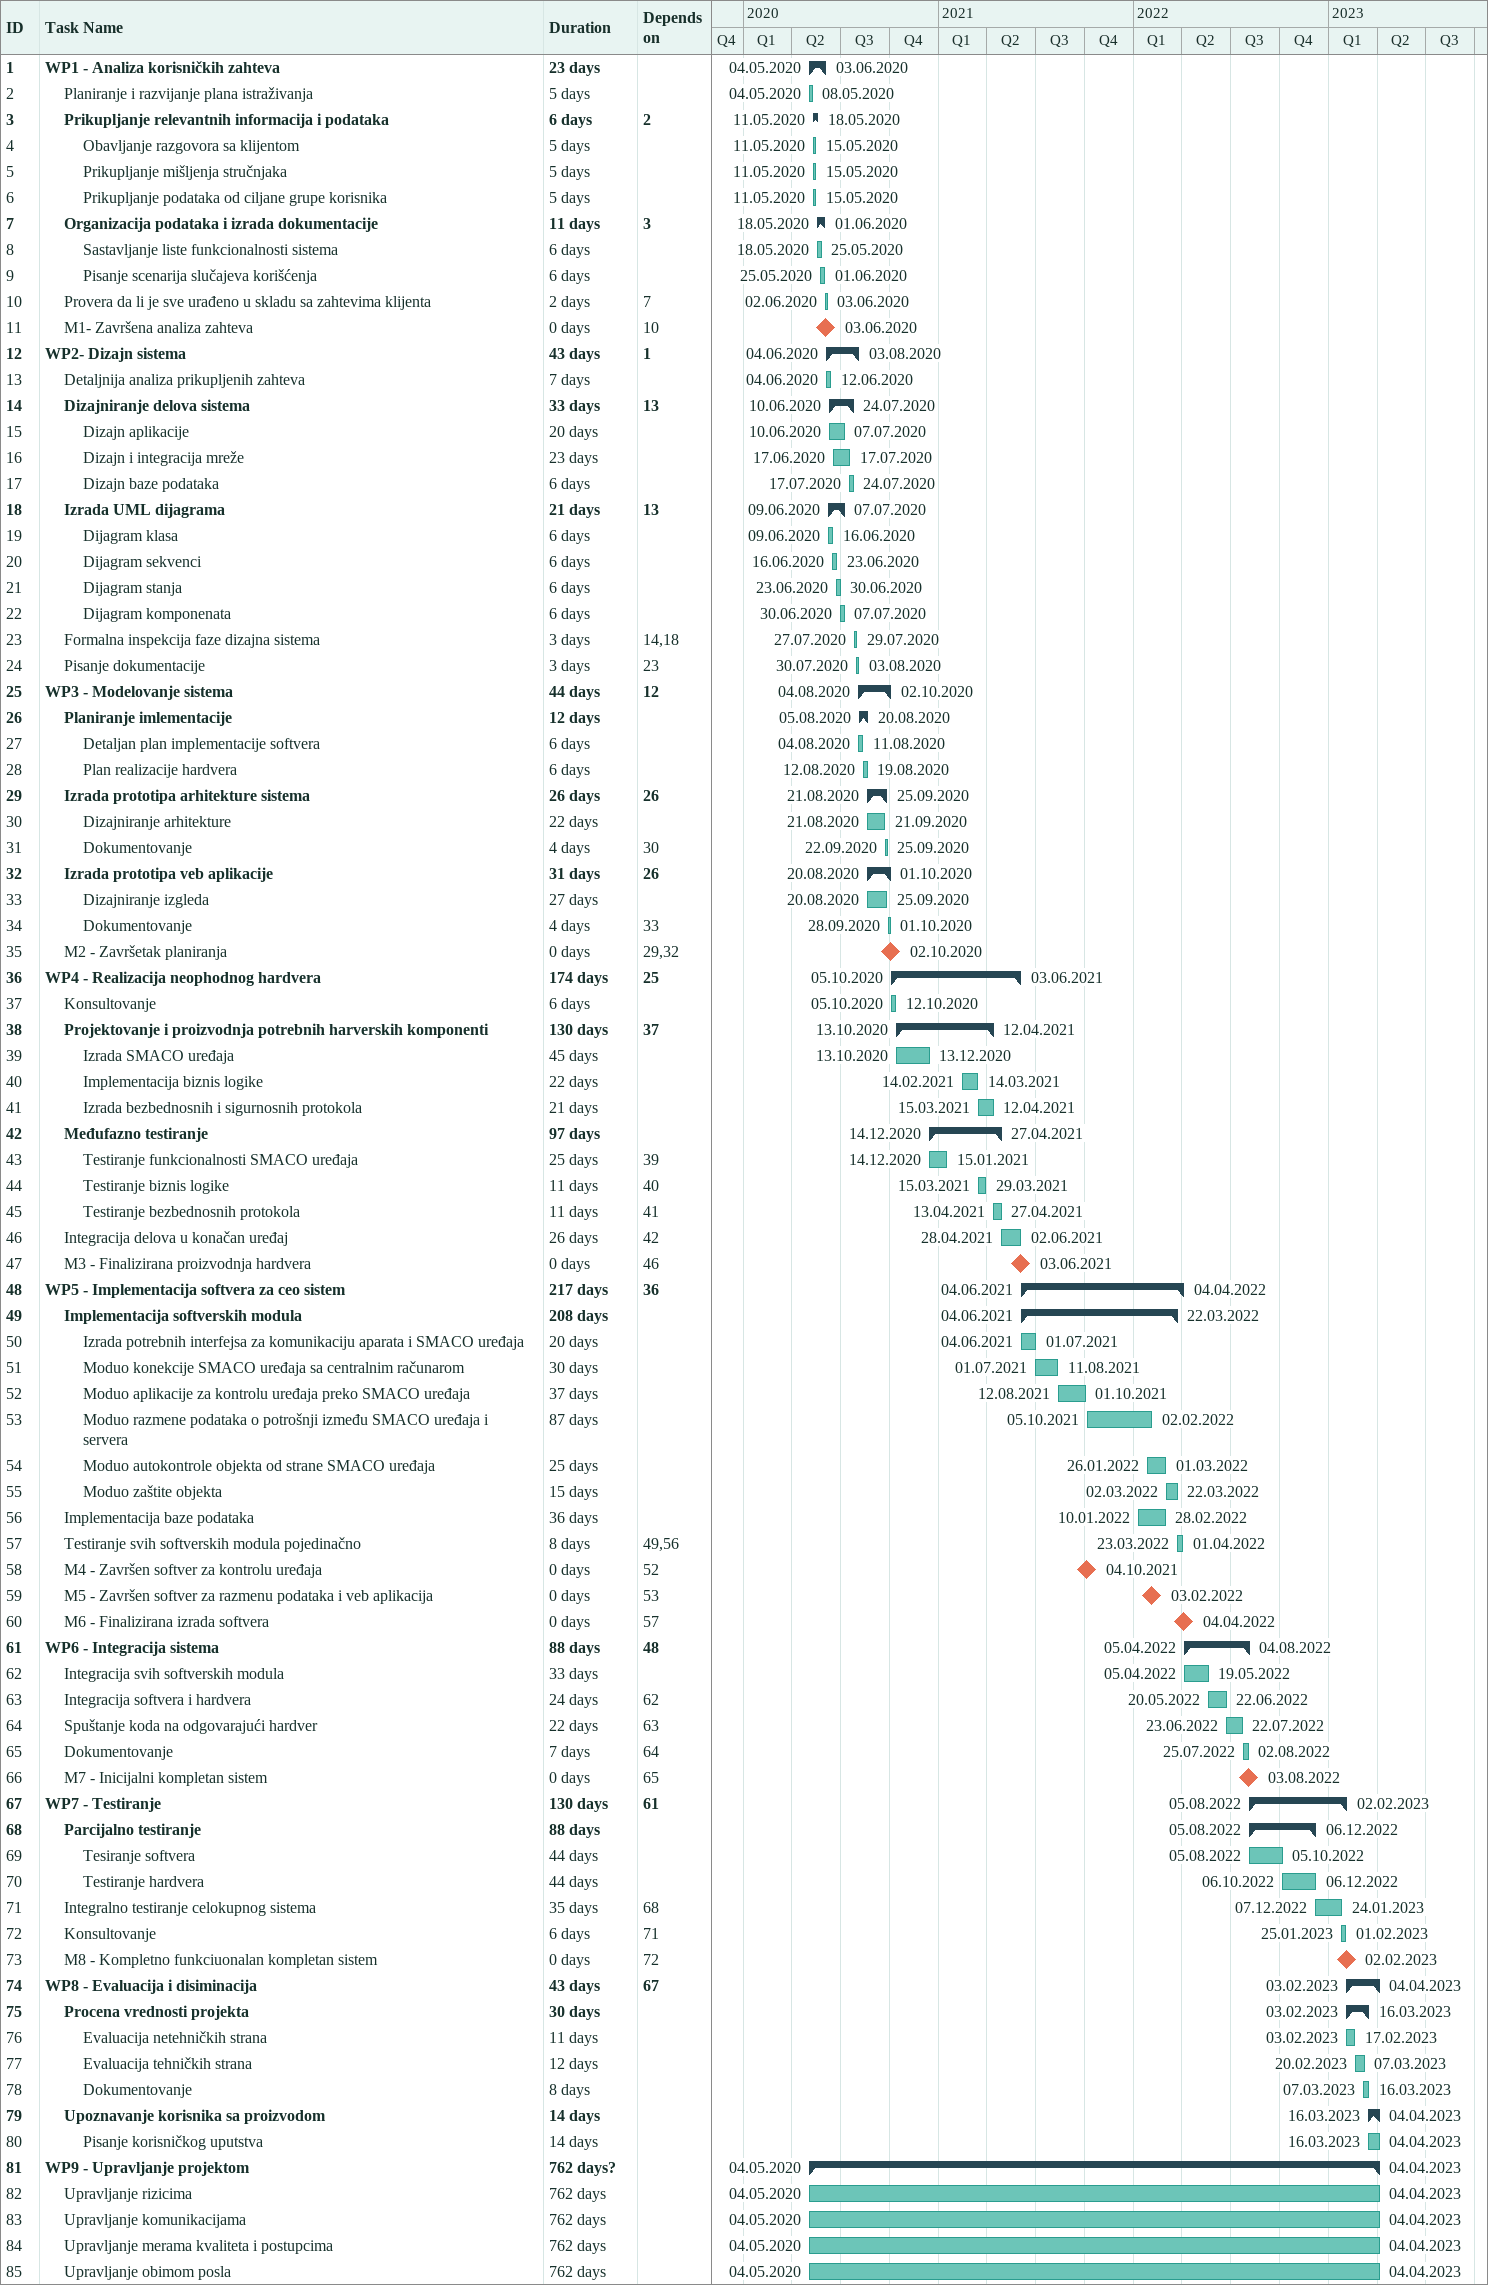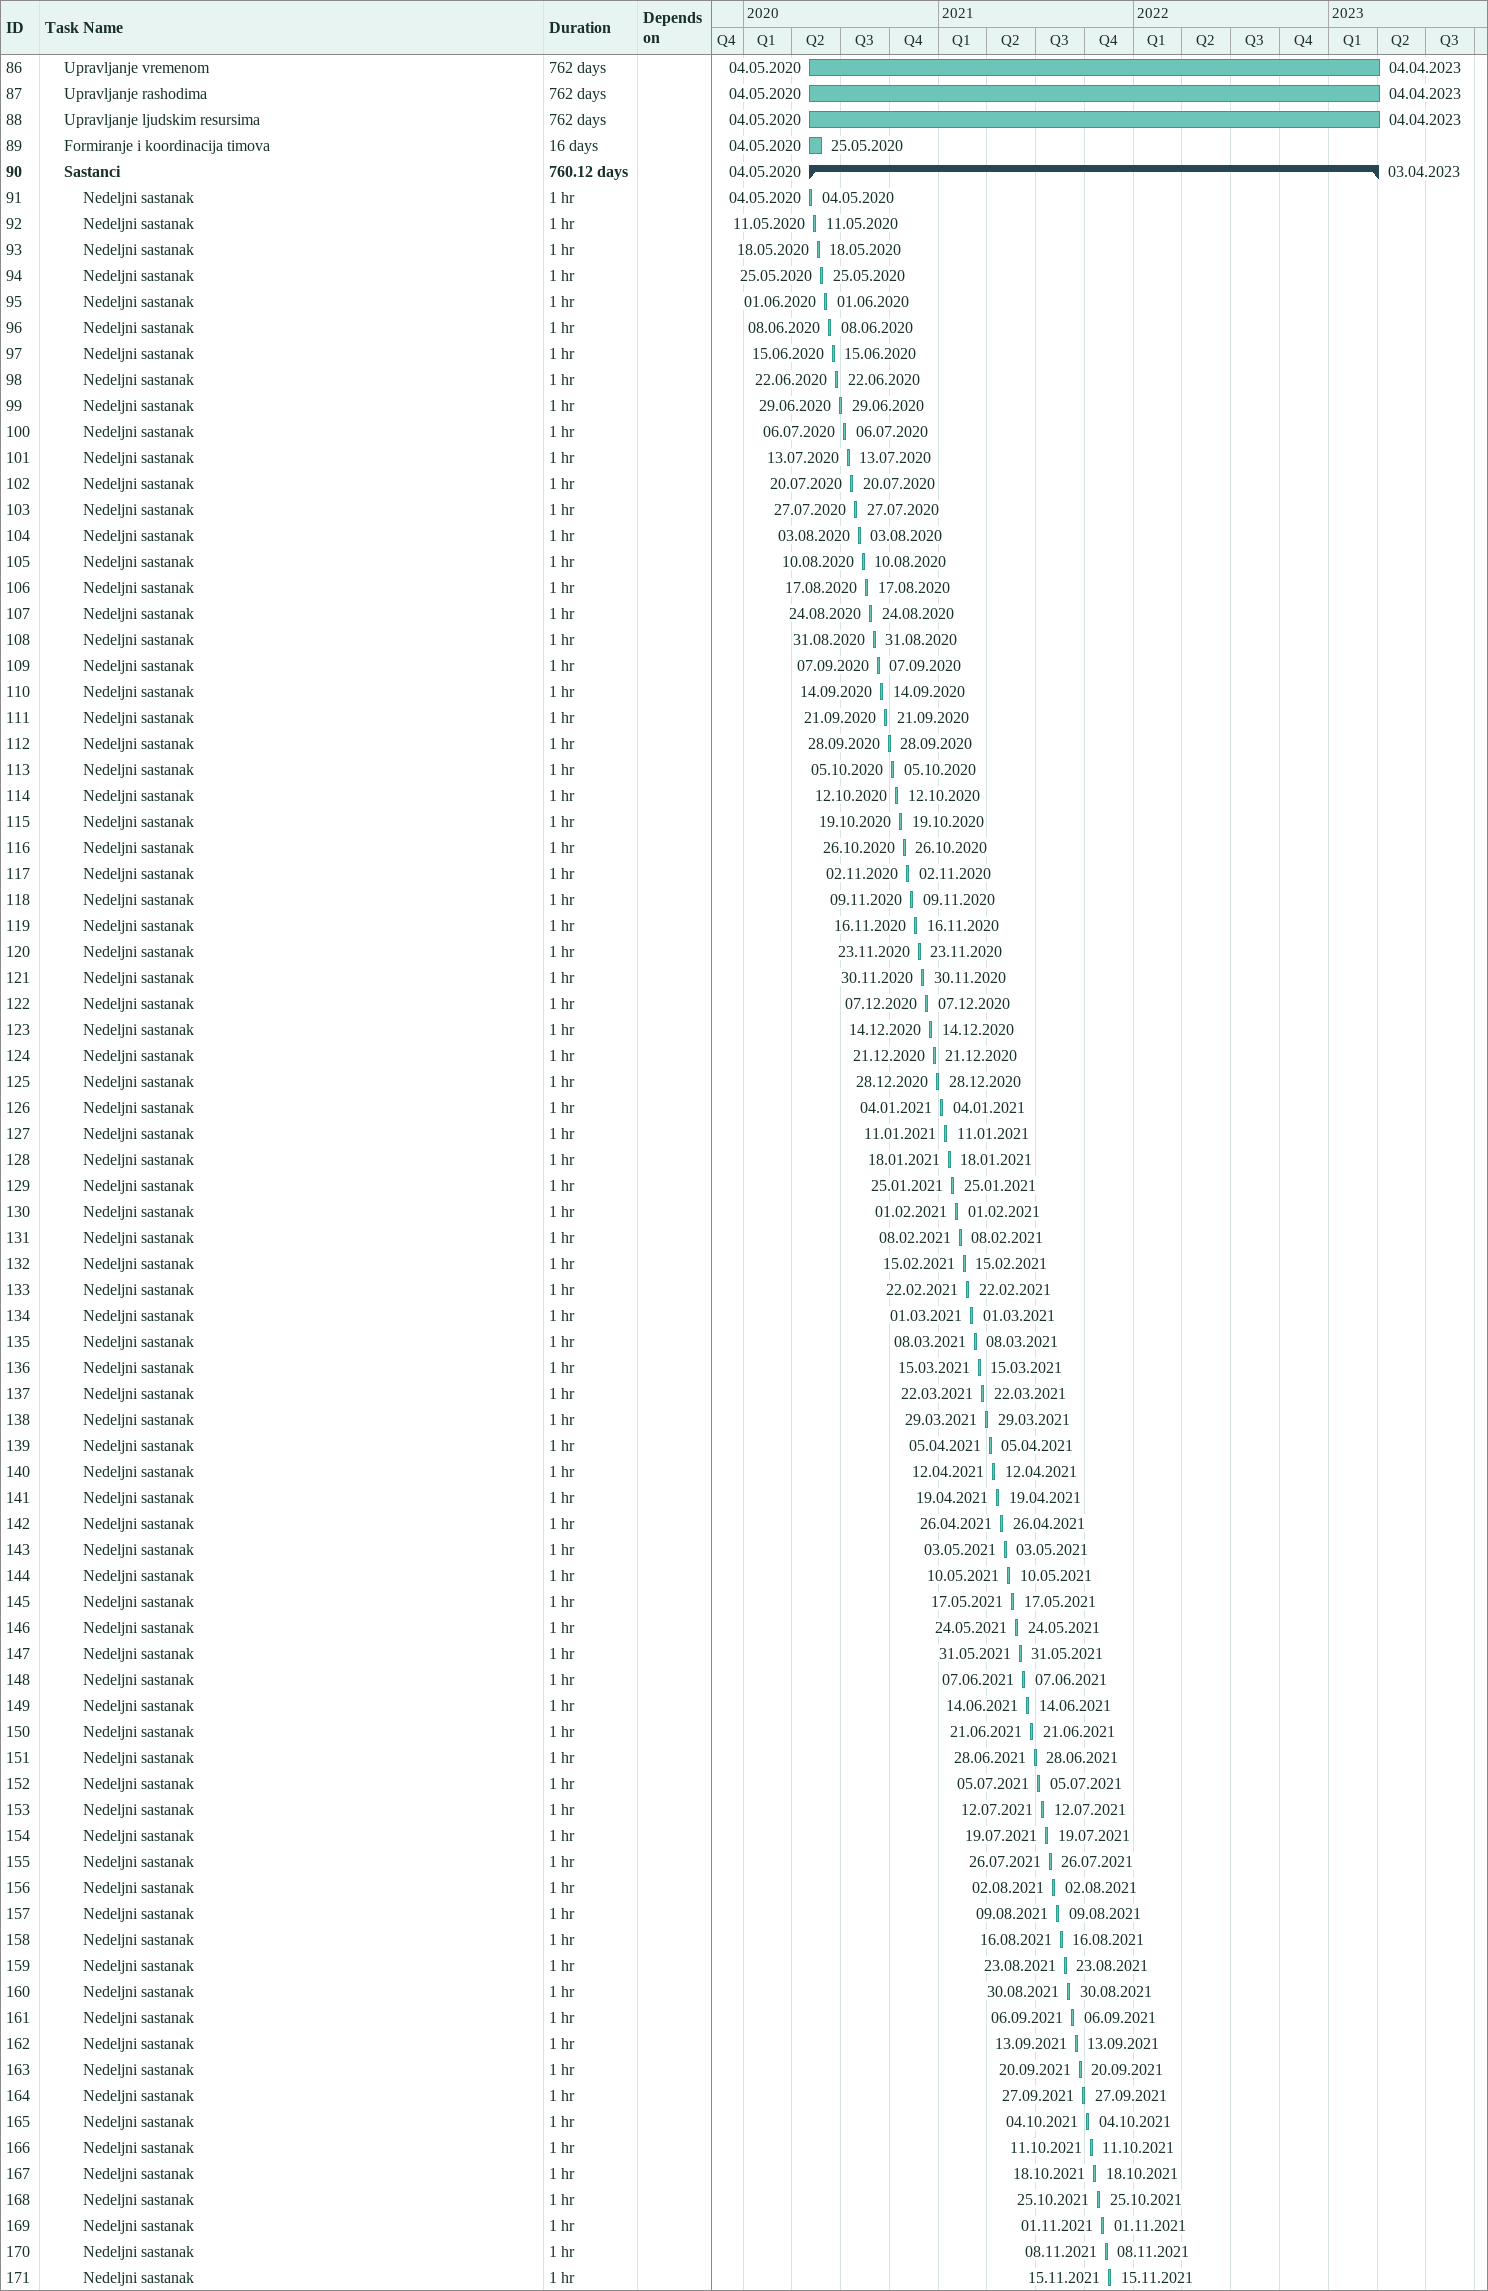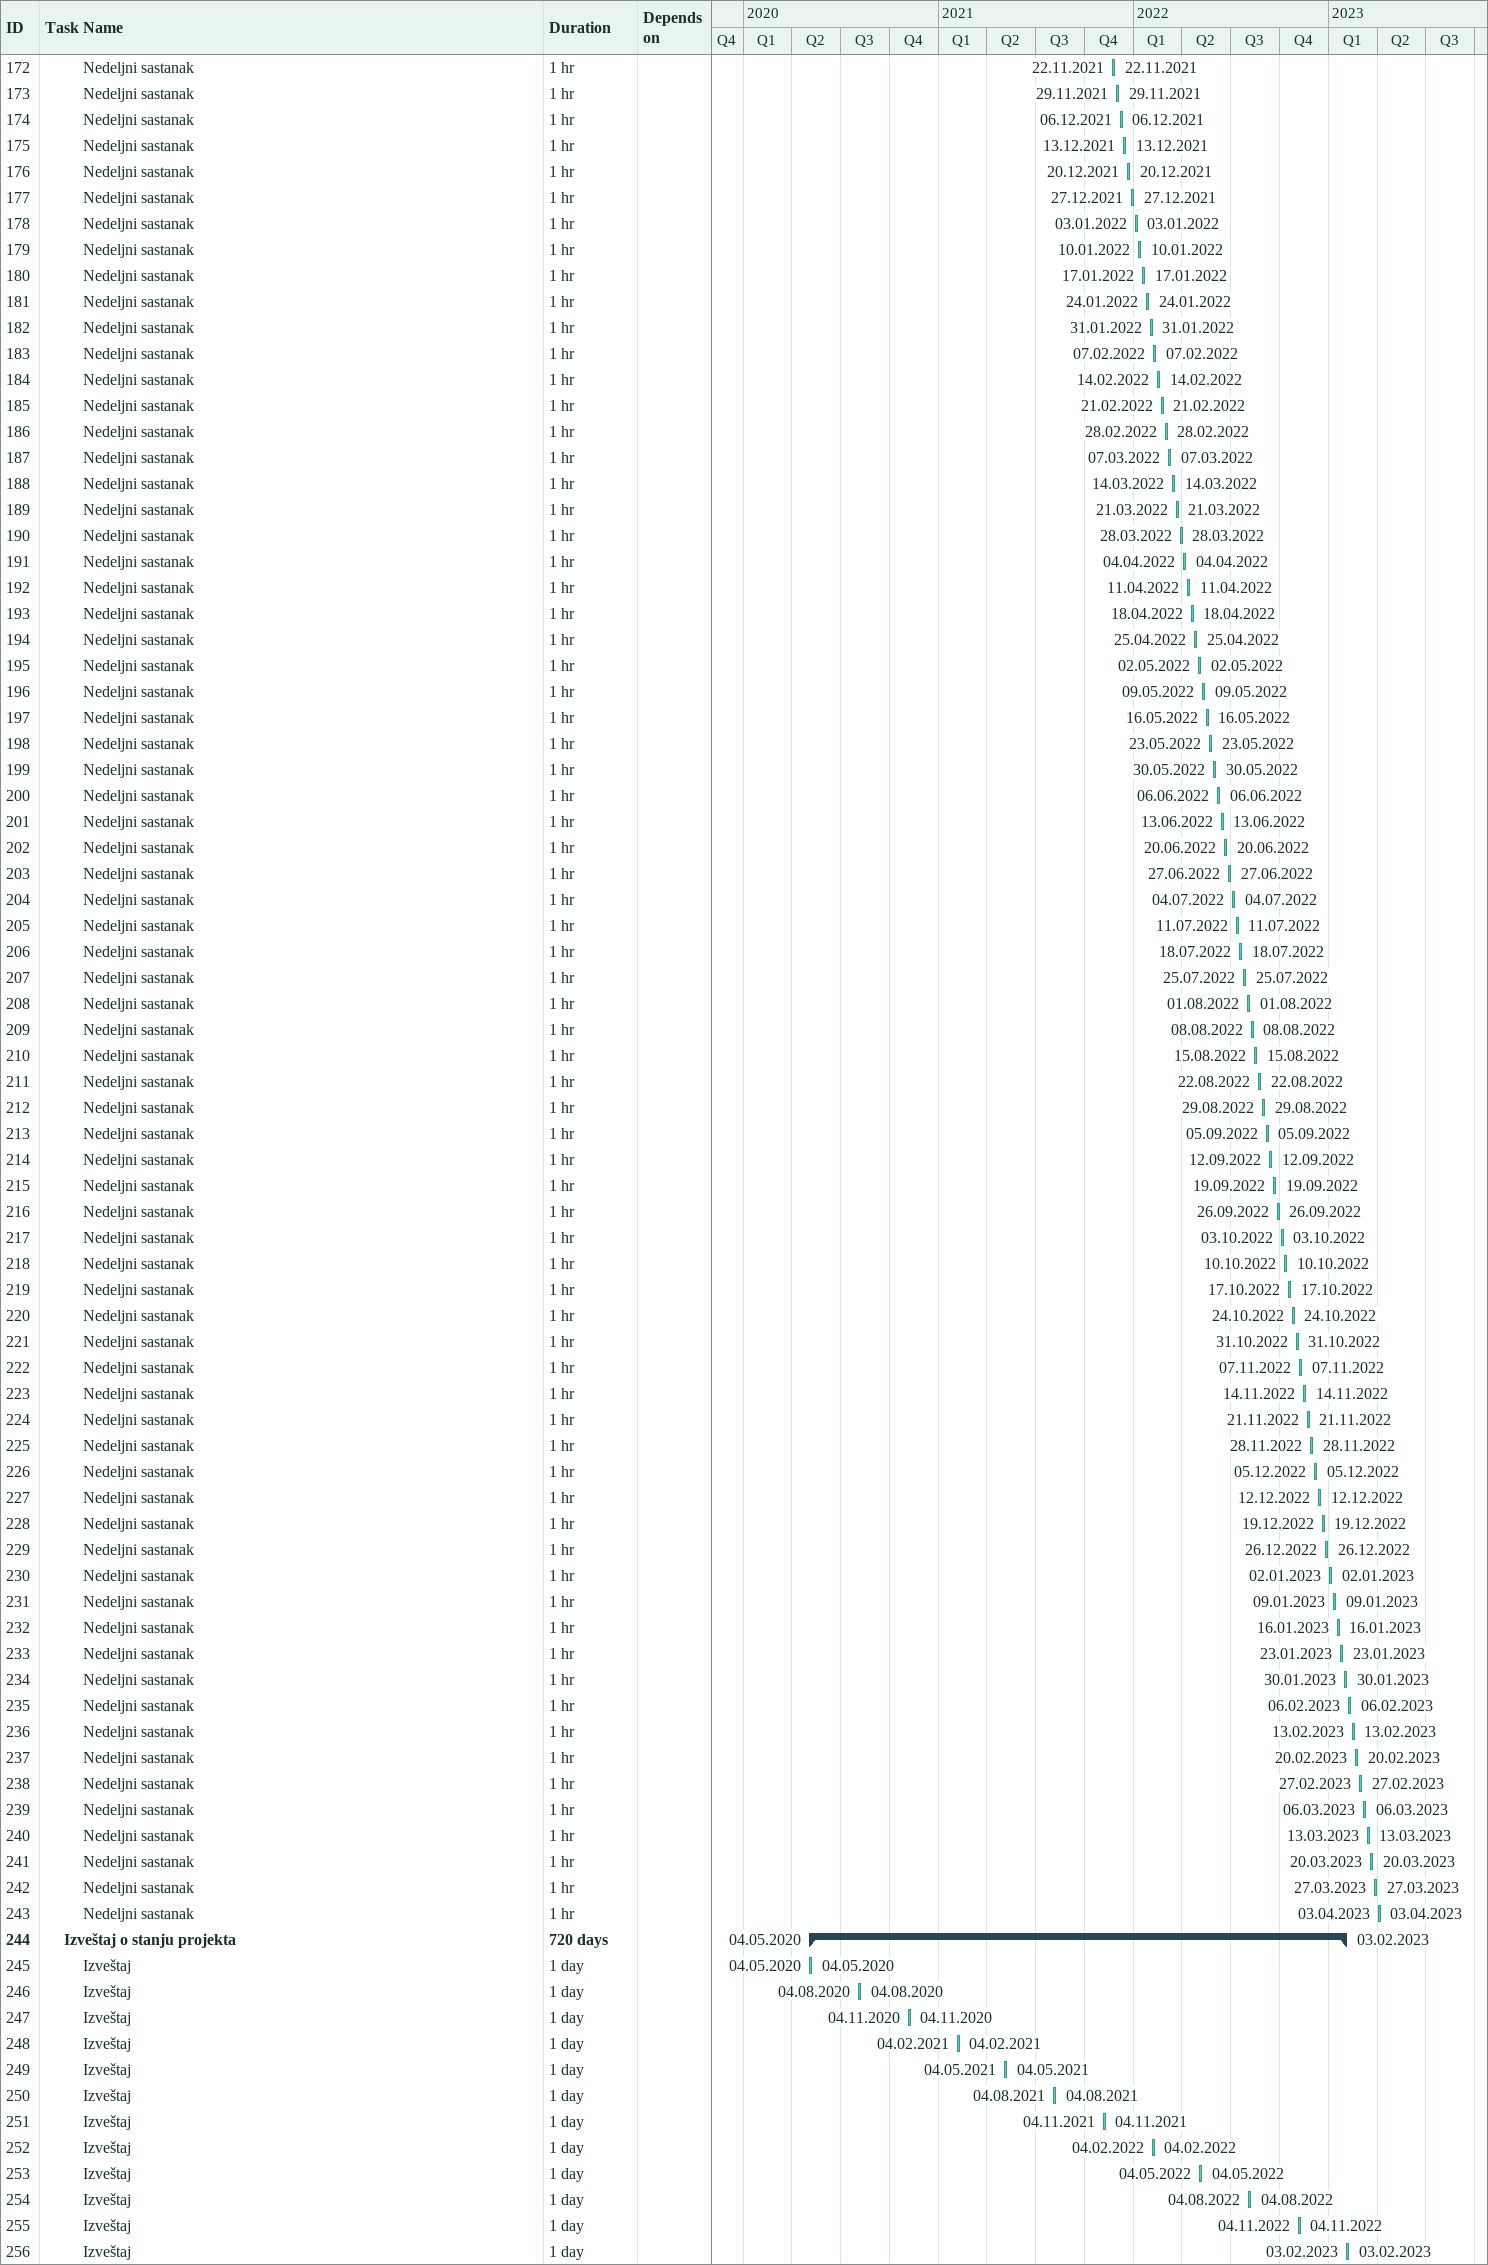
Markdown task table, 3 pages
| ID | Level | Task | Duration | Start | Finish | Predecessors |
|---|---|---|---|---|---|---|
| 1 | 1 | **WP1 - Analiza korisničkih zahteva** | 23d | 2020-05-04 | 2020-06-03 |  |
| 2 | 2 | Planiranje i razvijanje plana istraživanja | 5d | 2020-05-04 | 2020-05-08 |  |
| 3 | 2 | **Prikupljanje relevantnih informacija i podataka** | 6d | 2020-05-11 | 2020-05-18 | 2 |
| 4 | 3 | Obavljanje razgovora sa klijentom | 5d | 2020-05-11 | 2020-05-15 |  |
| 5 | 3 | Prikupljanje mišljenja stručnjaka | 5d | 2020-05-11 | 2020-05-15 |  |
| 6 | 3 | Prikupljanje podataka od ciljane grupe korisnika | 5d | 2020-05-11 | 2020-05-15 |  |
| 7 | 2 | **Organizacija podataka i izrada dokumentacije** | 11d | 2020-05-18 | 2020-06-01 | 3 |
| 8 | 3 | Sastavljanje liste funkcionalnosti sistema | 6d | 2020-05-18 | 2020-05-25 |  |
| 9 | 3 | Pisanje scenarija slučajeva korišćenja | 6d | 2020-05-25 | 2020-06-01 |  |
| 10 | 2 | Provera da li je sve urađeno u skladu sa zahtevima klijenta | 2d | 2020-06-02 | 2020-06-03 | 7 |
| 11 | 2 | M1- Završena analiza zahteva | 0d | 2020-06-03 | 2020-06-03 | 10 |
| 12 | 1 | **WP2- Dizajn sistema** | 43d | 2020-06-04 | 2020-08-03 | 1 |
| 13 | 2 | Detaljnija analiza prikupljenih zahteva | 7d | 2020-06-04 | 2020-06-12 |  |
| 14 | 2 | **Dizajniranje delova sistema** | 33d | 2020-06-10 | 2020-07-24 | 13 |
| 15 | 3 | Dizajn aplikacije | 20d | 2020-06-10 | 2020-07-07 |  |
| 16 | 3 | Dizajn i integracija mreže | 23d | 2020-06-17 | 2020-07-17 |  |
| 17 | 3 | Dizajn baze podataka | 6d | 2020-07-17 | 2020-07-24 |  |
| 18 | 2 | **Izrada UML dijagrama** | 21d | 2020-06-09 | 2020-07-07 | 13 |
| 19 | 3 | Dijagram klasa | 6d | 2020-06-09 | 2020-06-16 |  |
| 20 | 3 | Dijagram sekvenci | 6d | 2020-06-16 | 2020-06-23 |  |
| 21 | 3 | Dijagram stanja | 6d | 2020-06-23 | 2020-06-30 |  |
| 22 | 3 | Dijagram komponenata | 6d | 2020-06-30 | 2020-07-07 |  |
| 23 | 2 | Formalna inspekcija faze dizajna sistema | 3d | 2020-07-27 | 2020-07-29 | 14, 18 |
| 24 | 2 | Pisanje dokumentacije | 3d | 2020-07-30 | 2020-08-03 | 23 |
| 25 | 1 | **WP3 - Modelovanje sistema** | 44d | 2020-08-04 | 2020-10-02 | 12 |
| 26 | 2 | **Planiranje imlementacije** | 12d | 2020-08-05 | 2020-08-20 |  |
| 27 | 3 | Detaljan plan implementacije softvera | 6d | 2020-08-04 | 2020-08-11 |  |
| 28 | 3 | Plan realizacije hardvera | 6d | 2020-08-12 | 2020-08-19 |  |
| 29 | 2 | **Izrada prototipa arhitekture sistema** | 26d | 2020-08-21 | 2020-09-25 | 26 |
| 30 | 3 | Dizajniranje arhitekture | 22d | 2020-08-21 | 2020-09-21 |  |
| 31 | 3 | Dokumentovanje | 4d | 2020-09-22 | 2020-09-25 | 30 |
| 32 | 2 | **Izrada prototipa veb aplikacije** | 31d | 2020-08-20 | 2020-10-01 | 26 |
| 33 | 3 | Dizajniranje izgleda | 27d | 2020-08-20 | 2020-09-25 |  |
| 34 | 3 | Dokumentovanje | 4d | 2020-09-28 | 2020-10-01 | 33 |
| 35 | 2 | M2 - Završetak planiranja | 0d | 2020-10-02 | 2020-10-02 | 29, 32 |
| 36 | 1 | **WP4 - Realizacija neophodnog hardvera** | 174d | 2020-10-05 | 2021-06-03 | 25 |
| 37 | 2 | Konsultovanje | 6d | 2020-10-05 | 2020-10-12 |  |
| 38 | 2 | **Projektovanje i proizvodnja potrebnih harverskih komponenti** | 130d | 2020-10-13 | 2021-04-12 | 37 |
| 39 | 3 | Izrada SMACO uređaja | 45d | 2020-10-13 | 2020-12-13 |  |
| 40 | 3 | Implementacija biznis logike | 22d | 2021-02-14 | 2021-03-14 |  |
| 41 | 3 | Izrada bezbednosnih i sigurnosnih protokola | 21d | 2021-03-15 | 2021-04-12 |  |
| 42 | 2 | **Međufazno testiranje** | 97d | 2020-12-14 | 2021-04-27 |  |
| 43 | 3 | Testiranje funkcionalnosti SMACO uređaja | 25d | 2020-12-14 | 2021-01-15 | 39 |
| 44 | 3 | Testiranje biznis logike | 11d | 2021-03-15 | 2021-03-29 | 40 |
| 45 | 3 | Testiranje bezbednosnih protokola | 11d | 2021-04-13 | 2021-04-27 | 41 |
| 46 | 2 | Integracija delova u konačan uređaj | 26d | 2021-04-28 | 2021-06-02 | 42 |
| 47 | 2 | M3 - Finalizirana proizvodnja hardvera | 0d | 2021-06-03 | 2021-06-03 | 46 |
| 48 | 1 | **WP5 - Implementacija softvera za ceo sistem** | 217d | 2021-06-04 | 2022-04-04 | 36 |
| 49 | 2 | **Implementacija softverskih modula** | 208d | 2021-06-04 | 2022-03-22 |  |
| 50 | 3 | Izrada potrebnih interfejsa za komunikaciju aparata i SMACO uređaja | 20d | 2021-06-04 | 2021-07-01 |  |
| 51 | 3 | Moduo konekcije SMACO uređaja sa centralnim računarom | 30d | 2021-07-01 | 2021-08-11 |  |
| 52 | 3 | Moduo aplikacije za kontrolu uređaja preko SMACO uređaja | 37d | 2021-08-12 | 2021-10-01 |  |
| 53 | 3 | Moduo razmene podataka o potrošnji između SMACO uređaja i servera | 87d | 2021-10-05 | 2022-02-02 |  |
| 54 | 3 | Moduo autokontrole objekta od strane SMACO uređaja | 25d | 2022-01-26 | 2022-03-01 |  |
| 55 | 3 | Moduo zaštite objekta | 15d | 2022-03-02 | 2022-03-22 |  |
| 56 | 2 | Implementacija baze podataka | 36d | 2022-01-10 | 2022-02-28 |  |
| 57 | 2 | Testiranje svih softverskih modula pojedinačno | 8d | 2022-03-23 | 2022-04-01 | 49, 56 |
| 58 | 2 | M4 - Završen softver za kontrolu uređaja | 0d | 2021-10-04 | 2021-10-04 | 52 |
| 59 | 2 | M5 - Završen softver za razmenu podataka i veb aplikacija | 0d | 2022-02-03 | 2022-02-03 | 53 |
| 60 | 2 | M6 - Finalizirana izrada softvera | 0d | 2022-04-04 | 2022-04-04 | 57 |
| 61 | 1 | **WP6 - Integracija sistema** | 88d | 2022-04-05 | 2022-08-04 | 48 |
| 62 | 2 | Integracija svih softverskih modula | 33d | 2022-04-05 | 2022-05-19 |  |
| 63 | 2 | Integracija softvera i hardvera | 24d | 2022-05-20 | 2022-06-22 | 62 |
| 64 | 2 | Spuštanje koda na odgovarajući hardver | 22d | 2022-06-23 | 2022-07-22 | 63 |
| 65 | 2 | Dokumentovanje | 7d | 2022-07-25 | 2022-08-02 | 64 |
| 66 | 2 | M7 - Inicijalni kompletan sistem | 0d | 2022-08-03 | 2022-08-03 | 65 |
| 67 | 1 | **WP7 - Testiranje** | 130d | 2022-08-05 | 2023-02-02 | 61 |
| 68 | 2 | **Parcijalno testiranje** | 88d | 2022-08-05 | 2022-12-06 |  |
| 69 | 3 | Tesiranje softvera | 44d | 2022-08-05 | 2022-10-05 |  |
| 70 | 3 | Testiranje hardvera | 44d | 2022-10-06 | 2022-12-06 |  |
| 71 | 2 | Integralno testiranje celokupnog sistema | 35d | 2022-12-07 | 2023-01-24 | 68 |
| 72 | 2 | Konsultovanje | 6d | 2023-01-25 | 2023-02-01 | 71 |
| 73 | 2 | M8 - Kompletno funkciuonalan kompletan sistem | 0d | 2023-02-02 | 2023-02-02 | 72 |
| 74 | 1 | **WP8 - Evaluacija i disiminacija** | 43d | 2023-02-03 | 2023-04-04 | 67 |
| 75 | 2 | **Procena vrednosti projekta** | 30d | 2023-02-03 | 2023-03-16 |  |
| 76 | 3 | Evaluacija netehničkih strana | 11d | 2023-02-03 | 2023-02-17 |  |
| 77 | 3 | Evaluacija tehničkih strana | 12d | 2023-02-20 | 2023-03-07 |  |
| 78 | 3 | Dokumentovanje | 8d | 2023-03-07 | 2023-03-16 |  |
| 79 | 2 | **Upoznavanje korisnika sa proizvodom** | 14d | 2023-03-16 | 2023-04-04 |  |
| 80 | 3 | Pisanje korisničkog uputstva | 14d | 2023-03-16 | 2023-04-04 |  |
| 81 | 1 | **WP9 - Upravljanje projektom** | 762d? | 2020-05-04 | 2023-04-04 |  |
| 82 | 2 | Upravljanje rizicima | 762d | 2020-05-04 | 2023-04-04 |  |
| 83 | 2 | Upravljanje komunikacijama | 762d | 2020-05-04 | 2023-04-04 |  |
| 84 | 2 | Upravljanje merama kvaliteta i postupcima | 762d | 2020-05-04 | 2023-04-04 |  |
| 85 | 2 | Upravljanje obimom posla | 762d | 2020-05-04 | 2023-04-04 |  |
| 86 | 2 | Upravljanje vremenom | 762d | 2020-05-04 | 2023-04-04 |  |
| 87 | 2 | Upravljanje rashodima | 762d | 2020-05-04 | 2023-04-04 |  |
| 88 | 2 | Upravljanje ljudskim resursima | 762d | 2020-05-04 | 2023-04-04 |  |
| 89 | 2 | Formiranje i koordinacija timova | 16d | 2020-05-04 | 2020-05-25 |  |
| 90 | 2 | **Sastanci** | 760.12d | 2020-05-04 | 2023-04-03 |  |
| 91 | 3 | Nedeljni sastanak | 1h | 2020-05-04 | 2020-05-04 |  |
| 92 | 3 | Nedeljni sastanak | 1h | 2020-05-11 | 2020-05-11 |  |
| 93 | 3 | Nedeljni sastanak | 1h | 2020-05-18 | 2020-05-18 |  |
| 94 | 3 | Nedeljni sastanak | 1h | 2020-05-25 | 2020-05-25 |  |
| 95 | 3 | Nedeljni sastanak | 1h | 2020-06-01 | 2020-06-01 |  |
| 96 | 3 | Nedeljni sastanak | 1h | 2020-06-08 | 2020-06-08 |  |
| 97 | 3 | Nedeljni sastanak | 1h | 2020-06-15 | 2020-06-15 |  |
| 98 | 3 | Nedeljni sastanak | 1h | 2020-06-22 | 2020-06-22 |  |
| 99 | 3 | Nedeljni sastanak | 1h | 2020-06-29 | 2020-06-29 |  |
| 100 | 3 | Nedeljni sastanak | 1h | 2020-07-06 | 2020-07-06 |  |
| 101 | 3 | Nedeljni sastanak | 1h | 2020-07-13 | 2020-07-13 |  |
| 102 | 3 | Nedeljni sastanak | 1h | 2020-07-20 | 2020-07-20 |  |
| 103 | 3 | Nedeljni sastanak | 1h | 2020-07-27 | 2020-07-27 |  |
| 104 | 3 | Nedeljni sastanak | 1h | 2020-08-03 | 2020-08-03 |  |
| 105 | 3 | Nedeljni sastanak | 1h | 2020-08-10 | 2020-08-10 |  |
| 106 | 3 | Nedeljni sastanak | 1h | 2020-08-17 | 2020-08-17 |  |
| 107 | 3 | Nedeljni sastanak | 1h | 2020-08-24 | 2020-08-24 |  |
| 108 | 3 | Nedeljni sastanak | 1h | 2020-08-31 | 2020-08-31 |  |
| 109 | 3 | Nedeljni sastanak | 1h | 2020-09-07 | 2020-09-07 |  |
| 110 | 3 | Nedeljni sastanak | 1h | 2020-09-14 | 2020-09-14 |  |
| 111 | 3 | Nedeljni sastanak | 1h | 2020-09-21 | 2020-09-21 |  |
| 112 | 3 | Nedeljni sastanak | 1h | 2020-09-28 | 2020-09-28 |  |
| 113 | 3 | Nedeljni sastanak | 1h | 2020-10-05 | 2020-10-05 |  |
| 114 | 3 | Nedeljni sastanak | 1h | 2020-10-12 | 2020-10-12 |  |
| 115 | 3 | Nedeljni sastanak | 1h | 2020-10-19 | 2020-10-19 |  |
| 116 | 3 | Nedeljni sastanak | 1h | 2020-10-26 | 2020-10-26 |  |
| 117 | 3 | Nedeljni sastanak | 1h | 2020-11-02 | 2020-11-02 |  |
| 118 | 3 | Nedeljni sastanak | 1h | 2020-11-09 | 2020-11-09 |  |
| 119 | 3 | Nedeljni sastanak | 1h | 2020-11-16 | 2020-11-16 |  |
| 120 | 3 | Nedeljni sastanak | 1h | 2020-11-23 | 2020-11-23 |  |
| 121 | 3 | Nedeljni sastanak | 1h | 2020-11-30 | 2020-11-30 |  |
| 122 | 3 | Nedeljni sastanak | 1h | 2020-12-07 | 2020-12-07 |  |
| 123 | 3 | Nedeljni sastanak | 1h | 2020-12-14 | 2020-12-14 |  |
| 124 | 3 | Nedeljni sastanak | 1h | 2020-12-21 | 2020-12-21 |  |
| 125 | 3 | Nedeljni sastanak | 1h | 2020-12-28 | 2020-12-28 |  |
| 126 | 3 | Nedeljni sastanak | 1h | 2021-01-04 | 2021-01-04 |  |
| 127 | 3 | Nedeljni sastanak | 1h | 2021-01-11 | 2021-01-11 |  |
| 128 | 3 | Nedeljni sastanak | 1h | 2021-01-18 | 2021-01-18 |  |
| 129 | 3 | Nedeljni sastanak | 1h | 2021-01-25 | 2021-01-25 |  |
| 130 | 3 | Nedeljni sastanak | 1h | 2021-02-01 | 2021-02-01 |  |
| 131 | 3 | Nedeljni sastanak | 1h | 2021-02-08 | 2021-02-08 |  |
| 132 | 3 | Nedeljni sastanak | 1h | 2021-02-15 | 2021-02-15 |  |
| 133 | 3 | Nedeljni sastanak | 1h | 2021-02-22 | 2021-02-22 |  |
| 134 | 3 | Nedeljni sastanak | 1h | 2021-03-01 | 2021-03-01 |  |
| 135 | 3 | Nedeljni sastanak | 1h | 2021-03-08 | 2021-03-08 |  |
| 136 | 3 | Nedeljni sastanak | 1h | 2021-03-15 | 2021-03-15 |  |
| 137 | 3 | Nedeljni sastanak | 1h | 2021-03-22 | 2021-03-22 |  |
| 138 | 3 | Nedeljni sastanak | 1h | 2021-03-29 | 2021-03-29 |  |
| 139 | 3 | Nedeljni sastanak | 1h | 2021-04-05 | 2021-04-05 |  |
| 140 | 3 | Nedeljni sastanak | 1h | 2021-04-12 | 2021-04-12 |  |
| 141 | 3 | Nedeljni sastanak | 1h | 2021-04-19 | 2021-04-19 |  |
| 142 | 3 | Nedeljni sastanak | 1h | 2021-04-26 | 2021-04-26 |  |
| 143 | 3 | Nedeljni sastanak | 1h | 2021-05-03 | 2021-05-03 |  |
| 144 | 3 | Nedeljni sastanak | 1h | 2021-05-10 | 2021-05-10 |  |
| 145 | 3 | Nedeljni sastanak | 1h | 2021-05-17 | 2021-05-17 |  |
| 146 | 3 | Nedeljni sastanak | 1h | 2021-05-24 | 2021-05-24 |  |
| 147 | 3 | Nedeljni sastanak | 1h | 2021-05-31 | 2021-05-31 |  |
| 148 | 3 | Nedeljni sastanak | 1h | 2021-06-07 | 2021-06-07 |  |
| 149 | 3 | Nedeljni sastanak | 1h | 2021-06-14 | 2021-06-14 |  |
| 150 | 3 | Nedeljni sastanak | 1h | 2021-06-21 | 2021-06-21 |  |
| 151 | 3 | Nedeljni sastanak | 1h | 2021-06-28 | 2021-06-28 |  |
| 152 | 3 | Nedeljni sastanak | 1h | 2021-07-05 | 2021-07-05 |  |
| 153 | 3 | Nedeljni sastanak | 1h | 2021-07-12 | 2021-07-12 |  |
| 154 | 3 | Nedeljni sastanak | 1h | 2021-07-19 | 2021-07-19 |  |
| 155 | 3 | Nedeljni sastanak | 1h | 2021-07-26 | 2021-07-26 |  |
| 156 | 3 | Nedeljni sastanak | 1h | 2021-08-02 | 2021-08-02 |  |
| 157 | 3 | Nedeljni sastanak | 1h | 2021-08-09 | 2021-08-09 |  |
| 158 | 3 | Nedeljni sastanak | 1h | 2021-08-16 | 2021-08-16 |  |
| 159 | 3 | Nedeljni sastanak | 1h | 2021-08-23 | 2021-08-23 |  |
| 160 | 3 | Nedeljni sastanak | 1h | 2021-08-30 | 2021-08-30 |  |
| 161 | 3 | Nedeljni sastanak | 1h | 2021-09-06 | 2021-09-06 |  |
| 162 | 3 | Nedeljni sastanak | 1h | 2021-09-13 | 2021-09-13 |  |
| 163 | 3 | Nedeljni sastanak | 1h | 2021-09-20 | 2021-09-20 |  |
| 164 | 3 | Nedeljni sastanak | 1h | 2021-09-27 | 2021-09-27 |  |
| 165 | 3 | Nedeljni sastanak | 1h | 2021-10-04 | 2021-10-04 |  |
| 166 | 3 | Nedeljni sastanak | 1h | 2021-10-11 | 2021-10-11 |  |
| 167 | 3 | Nedeljni sastanak | 1h | 2021-10-18 | 2021-10-18 |  |
| 168 | 3 | Nedeljni sastanak | 1h | 2021-10-25 | 2021-10-25 |  |
| 169 | 3 | Nedeljni sastanak | 1h | 2021-11-01 | 2021-11-01 |  |
| 170 | 3 | Nedeljni sastanak | 1h | 2021-11-08 | 2021-11-08 |  |
| 171 | 3 | Nedeljni sastanak | 1h | 2021-11-15 | 2021-11-15 |  |
| 172 | 3 | Nedeljni sastanak | 1h | 2021-11-22 | 2021-11-22 |  |
| 173 | 3 | Nedeljni sastanak | 1h | 2021-11-29 | 2021-11-29 |  |
| 174 | 3 | Nedeljni sastanak | 1h | 2021-12-06 | 2021-12-06 |  |
| 175 | 3 | Nedeljni sastanak | 1h | 2021-12-13 | 2021-12-13 |  |
| 176 | 3 | Nedeljni sastanak | 1h | 2021-12-20 | 2021-12-20 |  |
| 177 | 3 | Nedeljni sastanak | 1h | 2021-12-27 | 2021-12-27 |  |
| 178 | 3 | Nedeljni sastanak | 1h | 2022-01-03 | 2022-01-03 |  |
| 179 | 3 | Nedeljni sastanak | 1h | 2022-01-10 | 2022-01-10 |  |
| 180 | 3 | Nedeljni sastanak | 1h | 2022-01-17 | 2022-01-17 |  |
| 181 | 3 | Nedeljni sastanak | 1h | 2022-01-24 | 2022-01-24 |  |
| 182 | 3 | Nedeljni sastanak | 1h | 2022-01-31 | 2022-01-31 |  |
| 183 | 3 | Nedeljni sastanak | 1h | 2022-02-07 | 2022-02-07 |  |
| 184 | 3 | Nedeljni sastanak | 1h | 2022-02-14 | 2022-02-14 |  |
| 185 | 3 | Nedeljni sastanak | 1h | 2022-02-21 | 2022-02-21 |  |
| 186 | 3 | Nedeljni sastanak | 1h | 2022-02-28 | 2022-02-28 |  |
| 187 | 3 | Nedeljni sastanak | 1h | 2022-03-07 | 2022-03-07 |  |
| 188 | 3 | Nedeljni sastanak | 1h | 2022-03-14 | 2022-03-14 |  |
| 189 | 3 | Nedeljni sastanak | 1h | 2022-03-21 | 2022-03-21 |  |
| 190 | 3 | Nedeljni sastanak | 1h | 2022-03-28 | 2022-03-28 |  |
| 191 | 3 | Nedeljni sastanak | 1h | 2022-04-04 | 2022-04-04 |  |
| 192 | 3 | Nedeljni sastanak | 1h | 2022-04-11 | 2022-04-11 |  |
| 193 | 3 | Nedeljni sastanak | 1h | 2022-04-18 | 2022-04-18 |  |
| 194 | 3 | Nedeljni sastanak | 1h | 2022-04-25 | 2022-04-25 |  |
| 195 | 3 | Nedeljni sastanak | 1h | 2022-05-02 | 2022-05-02 |  |
| 196 | 3 | Nedeljni sastanak | 1h | 2022-05-09 | 2022-05-09 |  |
| 197 | 3 | Nedeljni sastanak | 1h | 2022-05-16 | 2022-05-16 |  |
| 198 | 3 | Nedeljni sastanak | 1h | 2022-05-23 | 2022-05-23 |  |
| 199 | 3 | Nedeljni sastanak | 1h | 2022-05-30 | 2022-05-30 |  |
| 200 | 3 | Nedeljni sastanak | 1h | 2022-06-06 | 2022-06-06 |  |
| 201 | 3 | Nedeljni sastanak | 1h | 2022-06-13 | 2022-06-13 |  |
| 202 | 3 | Nedeljni sastanak | 1h | 2022-06-20 | 2022-06-20 |  |
| 203 | 3 | Nedeljni sastanak | 1h | 2022-06-27 | 2022-06-27 |  |
| 204 | 3 | Nedeljni sastanak | 1h | 2022-07-04 | 2022-07-04 |  |
| 205 | 3 | Nedeljni sastanak | 1h | 2022-07-11 | 2022-07-11 |  |
| 206 | 3 | Nedeljni sastanak | 1h | 2022-07-18 | 2022-07-18 |  |
| 207 | 3 | Nedeljni sastanak | 1h | 2022-07-25 | 2022-07-25 |  |
| 208 | 3 | Nedeljni sastanak | 1h | 2022-08-01 | 2022-08-01 |  |
| 209 | 3 | Nedeljni sastanak | 1h | 2022-08-08 | 2022-08-08 |  |
| 210 | 3 | Nedeljni sastanak | 1h | 2022-08-15 | 2022-08-15 |  |
| 211 | 3 | Nedeljni sastanak | 1h | 2022-08-22 | 2022-08-22 |  |
| 212 | 3 | Nedeljni sastanak | 1h | 2022-08-29 | 2022-08-29 |  |
| 213 | 3 | Nedeljni sastanak | 1h | 2022-09-05 | 2022-09-05 |  |
| 214 | 3 | Nedeljni sastanak | 1h | 2022-09-12 | 2022-09-12 |  |
| 215 | 3 | Nedeljni sastanak | 1h | 2022-09-19 | 2022-09-19 |  |
| 216 | 3 | Nedeljni sastanak | 1h | 2022-09-26 | 2022-09-26 |  |
| 217 | 3 | Nedeljni sastanak | 1h | 2022-10-03 | 2022-10-03 |  |
| 218 | 3 | Nedeljni sastanak | 1h | 2022-10-10 | 2022-10-10 |  |
| 219 | 3 | Nedeljni sastanak | 1h | 2022-10-17 | 2022-10-17 |  |
| 220 | 3 | Nedeljni sastanak | 1h | 2022-10-24 | 2022-10-24 |  |
| 221 | 3 | Nedeljni sastanak | 1h | 2022-10-31 | 2022-10-31 |  |
| 222 | 3 | Nedeljni sastanak | 1h | 2022-11-07 | 2022-11-07 |  |
| 223 | 3 | Nedeljni sastanak | 1h | 2022-11-14 | 2022-11-14 |  |
| 224 | 3 | Nedeljni sastanak | 1h | 2022-11-21 | 2022-11-21 |  |
| 225 | 3 | Nedeljni sastanak | 1h | 2022-11-28 | 2022-11-28 |  |
| 226 | 3 | Nedeljni sastanak | 1h | 2022-12-05 | 2022-12-05 |  |
| 227 | 3 | Nedeljni sastanak | 1h | 2022-12-12 | 2022-12-12 |  |
| 228 | 3 | Nedeljni sastanak | 1h | 2022-12-19 | 2022-12-19 |  |
| 229 | 3 | Nedeljni sastanak | 1h | 2022-12-26 | 2022-12-26 |  |
| 230 | 3 | Nedeljni sastanak | 1h | 2023-01-02 | 2023-01-02 |  |
| 231 | 3 | Nedeljni sastanak | 1h | 2023-01-09 | 2023-01-09 |  |
| 232 | 3 | Nedeljni sastanak | 1h | 2023-01-16 | 2023-01-16 |  |
| 233 | 3 | Nedeljni sastanak | 1h | 2023-01-23 | 2023-01-23 |  |
| 234 | 3 | Nedeljni sastanak | 1h | 2023-01-30 | 2023-01-30 |  |
| 235 | 3 | Nedeljni sastanak | 1h | 2023-02-06 | 2023-02-06 |  |
| 236 | 3 | Nedeljni sastanak | 1h | 2023-02-13 | 2023-02-13 |  |
| 237 | 3 | Nedeljni sastanak | 1h | 2023-02-20 | 2023-02-20 |  |
| 238 | 3 | Nedeljni sastanak | 1h | 2023-02-27 | 2023-02-27 |  |
| 239 | 3 | Nedeljni sastanak | 1h | 2023-03-06 | 2023-03-06 |  |
| 240 | 3 | Nedeljni sastanak | 1h | 2023-03-13 | 2023-03-13 |  |
| 241 | 3 | Nedeljni sastanak | 1h | 2023-03-20 | 2023-03-20 |  |
| 242 | 3 | Nedeljni sastanak | 1h | 2023-03-27 | 2023-03-27 |  |
| 243 | 3 | Nedeljni sastanak | 1h | 2023-04-03 | 2023-04-03 |  |
| 244 | 2 | **Izveštaj o stanju projekta** | 720d | 2020-05-04 | 2023-02-03 |  |
| 245 | 3 | Izveštaj | 1d | 2020-05-04 | 2020-05-04 |  |
| 246 | 3 | Izveštaj | 1d | 2020-08-04 | 2020-08-04 |  |
| 247 | 3 | Izveštaj | 1d | 2020-11-04 | 2020-11-04 |  |
| 248 | 3 | Izveštaj | 1d | 2021-02-04 | 2021-02-04 |  |
| 249 | 3 | Izveštaj | 1d | 2021-05-04 | 2021-05-04 |  |
| 250 | 3 | Izveštaj | 1d | 2021-08-04 | 2021-08-04 |  |
| 251 | 3 | Izveštaj | 1d | 2021-11-04 | 2021-11-04 |  |
| 252 | 3 | Izveštaj | 1d | 2022-02-04 | 2022-02-04 |  |
| 253 | 3 | Izveštaj | 1d | 2022-05-04 | 2022-05-04 |  |
| 254 | 3 | Izveštaj | 1d | 2022-08-04 | 2022-08-04 |  |
| 255 | 3 | Izveštaj | 1d | 2022-11-04 | 2022-11-04 |  |
| 256 | 3 | Izveštaj | 1d | 2023-02-03 | 2023-02-03 |  |
